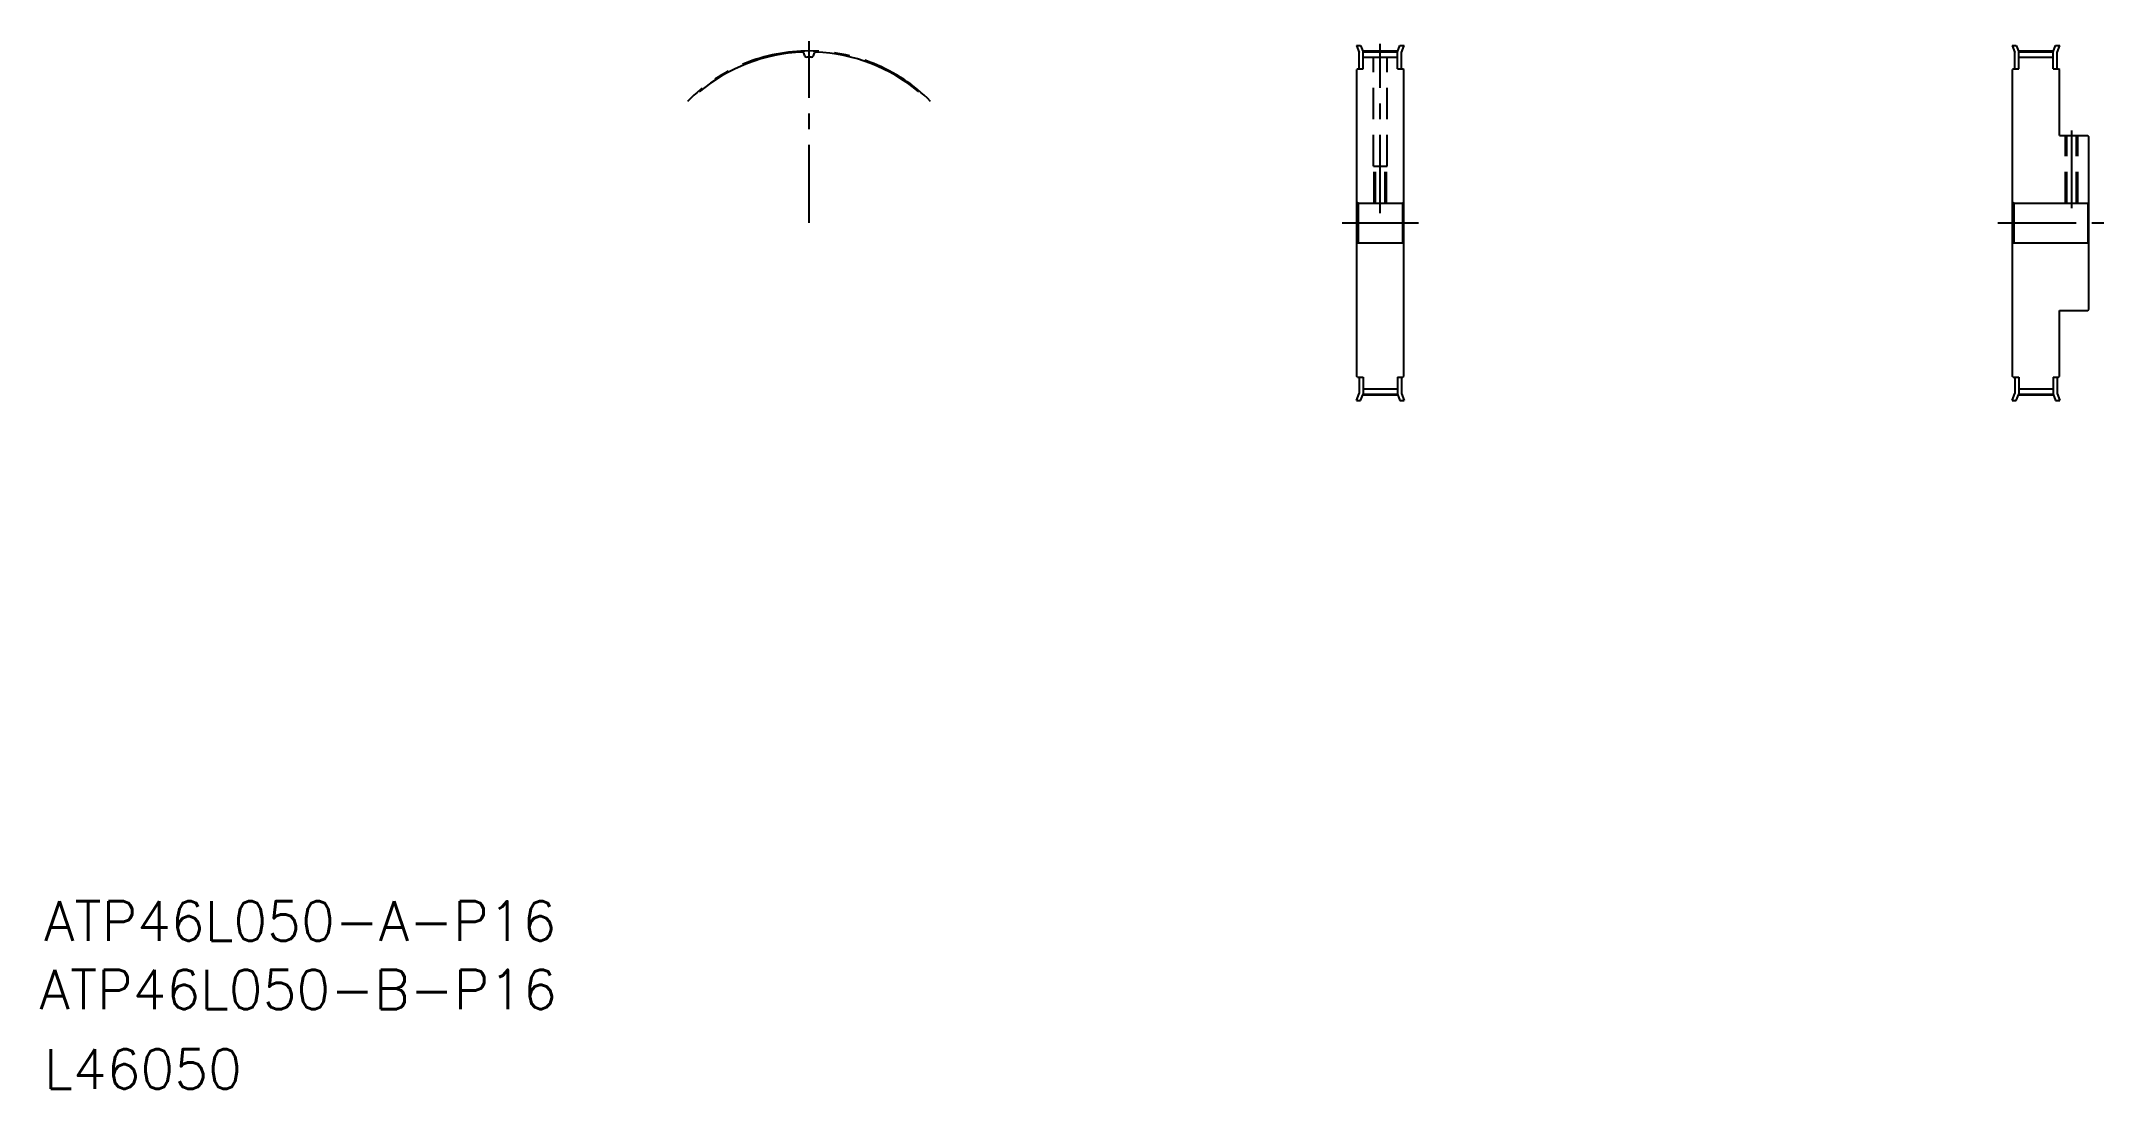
# Model space of a CAD drawing. Extents: x -328 to 509, y -259 to 165.
import ezdxf

# ---------------------------------------------------------------- set-up
doc = ezdxf.new("R2010")
doc.units = 0
doc.linetypes.add('CENTER', pattern=[50.8, 31.75, -6.35, 6.35, -6.35])
doc.linetypes.add('DASHED', pattern=[19.05, 12.7, -6.35])
doc.layers.get('0').update_dxf_attribs({"linetype": 'CONTINUOUS'})
doc.layers.add('CENTER', color=1, linetype='CENTER')
doc.styles.get("Standard").update_dxf_attribs({"font": 'txt.shx'})

msp = doc.modelspace()

# ---------------------------------------------------------------- linework, layer by layer
at = {"color": 7, "linetype": 'CONTINUOUS'}
for p, q in [((-18.15, 159.55), (-18.58, 160.72)), ((-14.63, 159.55), (-14.21, 160.72)), ((205.69, 163.76), (206.73, 160.91)), ((205.69, 163.76), (207.34, 163.76)), ((206.73, 154.26), (206.73, 160.91)), ((207.34, 163.76), (208.33, 161.12)), ((208.33, 154.26), (208.33, 161.12)), ((208.33, 161.12), (222.33, 161.12)), ((208.33, 158.99), (222.33, 158.99)), ((222.33, 161.12), (223.31, 163.76)), ((222.33, 154.26), (222.33, 161.12)), ((223.31, 163.76), (224.97, 163.76)), ((223.93, 160.91), (224.97, 163.76)), ((223.93, 154.26), (223.93, 160.91)), ((471.69, 163.76), (473.34, 163.76)), ((471.69, 163.76), (472.73, 160.91)), ((472.73, 154.26), (472.73, 160.91)), ((473.34, 163.76), (474.33, 161.12)), ((474.33, 154.26), (474.33, 161.12)), ((474.33, 161.12), (488.33, 161.12)), ((474.33, 158.99), (488.33, 158.99)), ((488.33, 161.12), (489.31, 163.76)), ((488.33, 154.26), (488.33, 161.12)), ((489.31, 163.76), (490.97, 163.76)), ((489.93, 160.91), (490.97, 163.76)), ((489.93, 154.26), (489.93, 160.91)), ((206.13, 154.26), (205.83, 153.96)), ((205.83, 29.56), (205.83, 153.96)), ((206.13, 154.26), (208.33, 154.26)), ((222.33, 157.96), (222.33, 157.96)), ((222.33, 155.99), (222.33, 155.99)), ((222.33, 154.26), (224.53, 154.26)), ((224.53, 154.26), (224.83, 153.96)), ((224.83, 29.56), (224.83, 153.96)), ((472.13, 154.26), (471.83, 153.96)), ((471.83, 29.56), (471.83, 153.96)), ((472.13, 154.26), (474.33, 154.26)), ((488.33, 154.26), (490.53, 154.26)), ((490.53, 154.26), (490.83, 153.96)), ((490.83, 127.26), (490.83, 153.96)), ((490.83, 127.26), (502.33, 127.26)), ((502.33, 127.26), (502.83, 126.76)), ((502.83, 56.76), (502.83, 126.76)), ((471.83, 67.06), (471.83, 116.46)), ((205.83, 100.26), (206.33, 99.76)), ((206.33, 99.76), (206.33, 83.76)), ((206.33, 99.76), (224.33, 99.76)), ((224.83, 100.26), (224.33, 99.76)), ((224.33, 99.76), (224.33, 83.76)), ((471.83, 100.26), (472.33, 99.76)), ((472.33, 99.76), (502.33, 99.76)), ((472.33, 99.76), (472.33, 83.76)), ((502.33, 99.76), (502.83, 100.26)), ((502.33, 99.76), (502.33, 83.76)), ((205.83, 83.26), (206.33, 83.76)), ((206.33, 83.76), (224.33, 83.76)), ((224.83, 83.26), (224.33, 83.76)), ((471.83, 83.26), (472.33, 83.76)), ((472.33, 83.76), (502.33, 83.76)), ((502.33, 83.76), (502.83, 83.26)), ((490.83, 56.26), (502.33, 56.26)), ((490.83, 29.56), (490.83, 56.26)), ((502.33, 56.26), (502.83, 56.76)), ((206.13, 29.26), (205.83, 29.56)), ((206.13, 29.26), (208.33, 29.26)), ((206.73, 29.26), (206.73, 22.62)), ((208.33, 29.26), (208.33, 22.41)), ((222.33, 29.26), (224.53, 29.26)), ((222.33, 29.26), (222.33, 22.41)), ((223.93, 29.26), (223.93, 22.62)), ((224.53, 29.26), (224.83, 29.56)), ((472.13, 29.26), (471.83, 29.56)), ((472.13, 29.26), (474.33, 29.26)), ((472.73, 29.26), (472.73, 22.62)), ((474.33, 29.26), (474.33, 22.41)), ((488.33, 29.26), (488.33, 22.41)), ((488.33, 29.26), (490.53, 29.26)), ((489.93, 29.26), (489.93, 22.62)), ((490.53, 29.26), (490.83, 29.56)), ((205.69, 19.76), (206.73, 22.62)), ((205.69, 19.76), (207.34, 19.76)), ((207.34, 19.76), (208.33, 22.41)), ((208.33, 24.54), (222.33, 24.54)), ((208.33, 22.41), (222.33, 22.41)), ((222.33, 22.41), (223.31, 19.76)), ((223.31, 19.76), (224.97, 19.76)), ((223.93, 22.62), (224.97, 19.76)), ((471.69, 19.76), (472.73, 22.62)), ((471.69, 19.76), (473.34, 19.76)), ((473.34, 19.76), (474.33, 22.41)), ((474.33, 24.54), (488.33, 24.54)), ((474.33, 22.41), (488.33, 22.41)), ((488.33, 22.41), (489.31, 19.76)), ((489.31, 19.76), (490.97, 19.76)), ((489.93, 22.62), (490.97, 19.76))]:
    msp.add_line(p, q, dxfattribs=at)
at = {"color": 3, "linetype": 'DASHED'}
for p, q in [((212.58, 114.76), (212.58, 158.99)), ((218.08, 114.76), (218.08, 158.99)), ((493.33, 99.76), (493.33, 127.26)), ((493.83, 99.76), (493.83, 127.26)), ((497.83, 99.76), (497.83, 127.26)), ((498.33, 99.76), (498.33, 127.26)), ((212.58, 114.76), (218.08, 114.76)), ((212.83, 99.76), (212.83, 114.76)), ((213.33, 99.76), (213.33, 114.76)), ((217.33, 99.76), (217.33, 114.76)), ((217.83, 99.76), (217.83, 114.76))]:
    msp.add_line(p, q, dxfattribs=at)
at = {"color": 7, "linetype": 'CONTINUOUS'}
for centre, radius, start, end in [((-16.39, 91.76), 69.35, 92.23481, 130), ((-19.08, 160.53), 0.53, 20, 92.23481), ((-17.35, 159.84), 0.86, 200, 270.80108), ((-16.39, 91.76), 67.22, 89.19892, 90.80108), ((-15.44, 159.84), 0.86, 269.19892, 340), ((-13.71, 160.53), 0.53, 87.76519, 160), ((-16.39, 91.76), 69.35, 50, 87.76519)]:
    msp.add_arc(centre, radius, start, end, dxfattribs=at)
at = {"layer": 'CENTER', "color": 1, "linetype": 'CENTER'}
for p, q in [((-16.39, 91.76), (-16.39, 165.44)), ((208.23, 161.5), (222.43, 161.5)), ((215.33, 95.76), (215.33, 164.46)), ((474.23, 161.5), (488.43, 161.5)), ((495.83, 97.76), (495.83, 129.26)), ((199.83, 91.76), (230.83, 91.76)), ((465.83, 91.76), (508.83, 91.76)), ((208.23, 22.03), (222.43, 22.03)), ((474.23, 22.03), (488.43, 22.03))]:
    msp.add_line(p, q, dxfattribs=at)
msp.add_arc((-16.39, 91.76), 69.74, 45, 135, dxfattribs=at)

# ---------------------------------------------------------------- texts
at = {"color": 7, "linetype": 'CONTINUOUS'}
for s, p in [('ATP46L050-A-P16', (-326.73, -199.25)), ('ATP46L050-B-P16', (-328.58, -227.01)), ('L46050', (-326.73, -259.25))]:
    msp.add_text(s, height=16, dxfattribs=at).set_placement(p)

doc.saveas('drawing.dxf')
